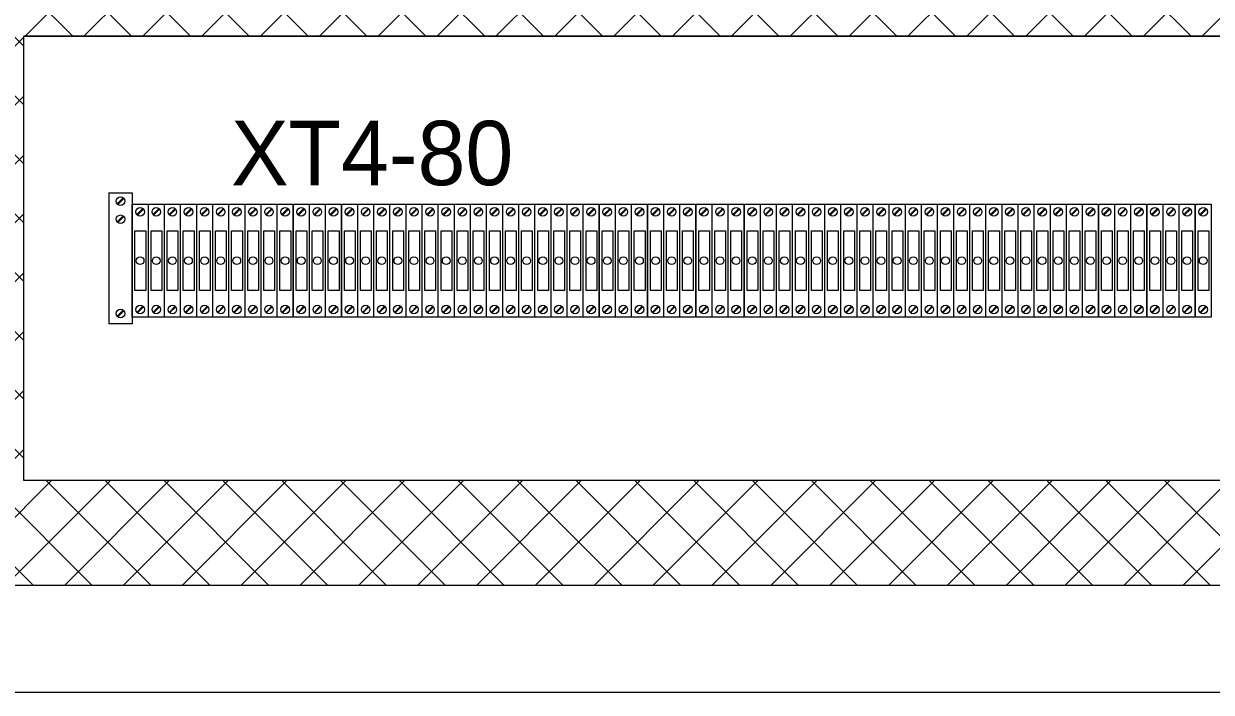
# Model space of a CAD drawing. Header units: millimetres. Extents: x 32626 to 72822, y 60047 to 123188.
# Drawn here: x 33074.3 to 33346, y 69076.9 to 69229.9 of the extents above; entities that cross this region are included whole.
import ezdxf

# ---------------------------------------------------------------- set-up
doc = ezdxf.new("R2010")
doc.units = ezdxf.units.MM
doc.header["$LTSCALE"] = 10
doc.layers.add('1轮廓实线层', color=7, linetype='Continuous', lineweight=18)
doc.layers.add('6文字层', color=3, linetype='Continuous', lineweight=18)
doc.styles.add('样式 1', font='SIMYOU.TTF', dxfattribs={"width": 0.75})

msp = doc.modelspace()

# ---------------------------------------------------------------- hatches: boundary and pattern name
at = {"layer": '1轮廓实线层'}
h = msp.add_hatch(dxfattribs=at)
h.set_pattern_fill('ANSI37', color=256, scale=3, style=0)
h.set_pattern_definition([(45, (1626.673, 2082.644), (-6.7351921, 6.7351921), []), (135, (1626.673, 2082.644), (-6.7351921, -6.7351921), [])])
h.paths.add_polyline_path([(33050.9, 69101.35), (33050.9, 69496.47), (33784.37, 69496.47), (33784.37, 69101.35)])
h.paths.add_polyline_path([(33074.32, 69473.08), (33760.95, 69473.08), (33760.95, 69365.07), (33074.32, 69365.07)], flags=16)
h.paths.add_polyline_path([(33074.3, 69341.07), (33760.97, 69341.07), (33760.97, 69251.07), (33074.3, 69251.07)], flags=16)
h.paths.add_polyline_path([(33074.3, 69227.07), (33760.97, 69227.07), (33760.97, 69125.35), (33074.3, 69125.35)], flags=16)

# ---------------------------------------------------------------- linework, layer by layer
for p, q in [((33520.37, 69227.07), (33074.3, 69227.07)), ((33074.3, 69227.07), (33760.97, 69227.07)), ((33074.3, 69125.35), (33074.3, 69227.07)), ((33760.97, 69125.35), (33074.3, 69125.35)), ((33784.37, 69101.35), (33050.9, 69101.35)), ((33021.63, 69076.91), (33813.63, 69076.91))]:
    msp.add_line(p, q, dxfattribs=at)
at = {"layer": '1轮廓实线层', "lineweight": 13}
for p, q in [((33093.71, 69191.21), (33099.11, 69191.21)), ((33093.71, 69191.21), (33093.71, 69161.21)), ((33095.66, 69188.65), (33097.04, 69190.03)), ((33095.78, 69188.53), (33097.16, 69189.91)), ((33099.11, 69191.21), (33099.11, 69161.21)), ((33099.11, 69188.57), (33102.71, 69188.57)), ((33099.11, 69162.77), (33099.11, 69188.57)), ((33100.16, 69186.23), (33101.54, 69187.61)), ((33100.28, 69186.11), (33101.66, 69187.49)), ((33102.71, 69188.57), (33102.71, 69162.77)), ((33102.8, 69188.57), (33106.4, 69188.57)), ((33102.8, 69162.77), (33102.8, 69188.57)), ((33103.85, 69186.23), (33105.23, 69187.61)), ((33103.97, 69186.11), (33105.35, 69187.49)), ((33106.4, 69188.57), (33106.4, 69162.77)), ((33106.49, 69188.57), (33110.09, 69188.57)), ((33106.49, 69162.77), (33106.49, 69188.57)), ((33107.54, 69186.23), (33108.92, 69187.61)), ((33107.66, 69186.11), (33109.04, 69187.49)), ((33110.09, 69188.57), (33110.09, 69162.77)), ((33110.17, 69188.57), (33113.77, 69188.57)), ((33110.17, 69162.77), (33110.17, 69188.57)), ((33111.22, 69186.23), (33112.6, 69187.61)), ((33111.34, 69186.11), (33112.72, 69187.49)), ((33113.77, 69188.57), (33113.77, 69162.77)), ((33113.86, 69188.57), (33117.46, 69188.57)), ((33113.86, 69162.77), (33113.86, 69188.57)), ((33114.91, 69186.23), (33116.29, 69187.61)), ((33115.03, 69186.11), (33116.41, 69187.49)), ((33117.46, 69188.57), (33117.46, 69162.77)), ((33117.54, 69188.57), (33121.14, 69188.57)), ((33117.54, 69162.77), (33117.54, 69188.57)), ((33118.59, 69186.23), (33119.97, 69187.61)), ((33118.72, 69186.11), (33120.09, 69187.49)), ((33121.14, 69188.57), (33121.14, 69162.77)), ((33121.23, 69188.57), (33124.83, 69188.57)), ((33121.23, 69162.77), (33121.23, 69188.57)), ((33122.28, 69186.23), (33123.66, 69187.61)), ((33122.4, 69186.11), (33123.78, 69187.49)), ((33124.83, 69188.57), (33124.83, 69162.77)), ((33124.92, 69188.57), (33128.52, 69188.57)), ((33124.92, 69162.77), (33124.92, 69188.57)), ((33125.97, 69186.23), (33127.35, 69187.61)), ((33126.09, 69186.11), (33127.47, 69187.49)), ((33128.52, 69188.57), (33128.52, 69162.77)), ((33128.6, 69188.57), (33132.2, 69188.57)), ((33128.6, 69162.77), (33128.6, 69188.57)), ((33129.65, 69186.23), (33131.03, 69187.61)), ((33129.77, 69186.11), (33131.15, 69187.49)), ((33132.2, 69188.57), (33132.2, 69162.77)), ((33132.29, 69188.57), (33135.89, 69188.57)), ((33132.29, 69162.77), (33132.29, 69188.57)), ((33133.34, 69186.23), (33134.72, 69187.61)), ((33133.46, 69186.11), (33134.84, 69187.49)), ((33135.89, 69188.57), (33135.89, 69162.77)), ((33135.97, 69188.57), (33139.57, 69188.57)), ((33135.97, 69162.77), (33135.97, 69188.57)), ((33137.03, 69186.23), (33138.4, 69187.61)), ((33137.15, 69186.11), (33138.52, 69187.49)), ((33139.57, 69188.57), (33139.57, 69162.77)), ((33139.66, 69188.57), (33143.26, 69188.57)), ((33139.66, 69162.77), (33139.66, 69188.57)), ((33140.71, 69186.23), (33142.09, 69187.61)), ((33140.83, 69186.11), (33142.21, 69187.49)), ((33143.26, 69188.57), (33143.26, 69162.77)), ((33143.35, 69188.57), (33146.95, 69188.57)), ((33143.35, 69162.77), (33143.35, 69188.57)), ((33144.4, 69186.23), (33145.78, 69187.61)), ((33144.52, 69186.11), (33145.9, 69187.49)), ((33146.95, 69188.57), (33146.95, 69162.77)), ((33147.03, 69188.57), (33150.63, 69188.57)), ((33147.03, 69162.77), (33147.03, 69188.57)), ((33148.08, 69186.23), (33149.46, 69187.61)), ((33148.2, 69186.11), (33149.58, 69187.49)), ((33150.63, 69188.57), (33150.63, 69162.77)), ((33150.72, 69188.57), (33154.32, 69188.57)), ((33150.72, 69162.77), (33150.72, 69188.57)), ((33151.77, 69186.23), (33153.15, 69187.61)), ((33151.89, 69186.11), (33153.27, 69187.49)), ((33154.32, 69188.57), (33154.32, 69162.77)), ((33154.41, 69188.57), (33158.01, 69188.57)), ((33154.41, 69162.77), (33154.41, 69188.57)), ((33155.46, 69186.23), (33156.83, 69187.61)), ((33155.58, 69186.11), (33156.96, 69187.49)), ((33158.01, 69188.57), (33158.01, 69162.77)), ((33158.09, 69188.57), (33161.69, 69188.57)), ((33158.09, 69162.77), (33158.09, 69188.57)), ((33159.14, 69186.23), (33160.52, 69187.61)), ((33159.26, 69186.11), (33160.64, 69187.49)), ((33161.69, 69188.57), (33161.69, 69162.77)), ((33161.78, 69188.57), (33165.38, 69188.57)), ((33161.78, 69162.77), (33161.78, 69188.57)), ((33162.83, 69186.23), (33164.21, 69187.61)), ((33162.95, 69186.11), (33164.33, 69187.49)), ((33165.38, 69188.57), (33165.38, 69162.77)), ((33165.46, 69188.57), (33169.06, 69188.57)), ((33165.46, 69162.77), (33165.46, 69188.57)), ((33166.51, 69186.23), (33167.89, 69187.61)), ((33166.64, 69186.11), (33168.01, 69187.49)), ((33169.06, 69188.57), (33169.06, 69162.77)), ((33169.15, 69188.57), (33172.75, 69188.57)), ((33169.15, 69162.77), (33169.15, 69188.57)), ((33170.2, 69186.23), (33171.58, 69187.61)), ((33170.32, 69186.11), (33171.7, 69187.49)), ((33172.75, 69188.57), (33172.75, 69162.77)), ((33172.84, 69162.77), (33172.84, 69188.57)), ((33172.84, 69188.57), (33176.44, 69188.57)), ((33172.84, 69162.77), (33172.84, 69188.57)), ((33173.89, 69186.23), (33175.27, 69187.61)), ((33174.01, 69186.11), (33175.39, 69187.49)), ((33176.44, 69188.57), (33176.44, 69162.77)), ((33176.52, 69188.57), (33180.12, 69188.57)), ((33176.52, 69162.77), (33176.52, 69188.57)), ((33177.57, 69186.23), (33178.95, 69187.61)), ((33177.69, 69186.11), (33179.07, 69187.49)), ((33180.12, 69188.57), (33180.12, 69162.77)), ((33180.21, 69188.57), (33183.81, 69188.57)), ((33180.21, 69162.77), (33180.21, 69188.57)), ((33181.26, 69186.23), (33182.64, 69187.61)), ((33181.38, 69186.11), (33182.76, 69187.49)), ((33183.81, 69188.57), (33183.81, 69162.77)), ((33183.89, 69188.57), (33187.49, 69188.57)), ((33183.89, 69162.77), (33183.89, 69188.57)), ((33184.94, 69186.23), (33186.32, 69187.61)), ((33185.07, 69186.11), (33186.44, 69187.49)), ((33187.49, 69188.57), (33187.49, 69162.77)), ((33187.58, 69188.57), (33191.18, 69188.57)), ((33187.58, 69162.77), (33187.58, 69188.57)), ((33188.63, 69186.23), (33190.01, 69187.61)), ((33188.75, 69186.11), (33190.13, 69187.49)), ((33191.18, 69188.57), (33191.18, 69162.77)), ((33191.27, 69188.57), (33194.87, 69188.57)), ((33191.27, 69162.77), (33191.27, 69188.57)), ((33192.32, 69186.23), (33193.7, 69187.61)), ((33192.44, 69186.11), (33193.82, 69187.49)), ((33194.87, 69188.57), (33194.87, 69162.77)), ((33194.95, 69188.57), (33198.55, 69188.57)), ((33194.95, 69162.77), (33194.95, 69188.57)), ((33196, 69186.23), (33197.38, 69187.61)), ((33196.12, 69186.11), (33197.5, 69187.49)), ((33198.55, 69188.57), (33198.55, 69162.77)), ((33198.64, 69188.57), (33202.24, 69188.57)), ((33198.64, 69162.77), (33198.64, 69188.57)), ((33199.69, 69186.23), (33201.07, 69187.61)), ((33199.81, 69186.11), (33201.19, 69187.49)), ((33202.24, 69188.57), (33202.24, 69162.77)), ((33202.32, 69188.57), (33205.92, 69188.57)), ((33202.32, 69162.77), (33202.32, 69188.57)), ((33203.38, 69186.23), (33204.75, 69187.61)), ((33203.5, 69186.11), (33204.88, 69187.49)), ((33205.92, 69188.57), (33205.92, 69162.77)), ((33206.01, 69188.57), (33209.61, 69188.57)), ((33206.01, 69162.77), (33206.01, 69188.57)), ((33207.06, 69186.23), (33208.44, 69187.61)), ((33207.18, 69186.11), (33208.56, 69187.49)), ((33209.61, 69188.57), (33209.61, 69162.77)), ((33209.7, 69188.57), (33213.3, 69188.57)), ((33209.7, 69162.77), (33209.7, 69188.57)), ((33210.75, 69186.23), (33212.13, 69187.61)), ((33210.87, 69186.11), (33212.25, 69187.49)), ((33213.3, 69188.57), (33213.3, 69162.77)), ((33213.38, 69188.57), (33216.98, 69188.57)), ((33213.38, 69162.77), (33213.38, 69188.57)), ((33214.43, 69186.23), (33215.81, 69187.61)), ((33214.55, 69186.11), (33215.93, 69187.49)), ((33216.98, 69188.57), (33216.98, 69162.77)), ((33217.07, 69188.57), (33220.67, 69188.57)), ((33217.07, 69162.77), (33217.07, 69188.57)), ((33218.12, 69186.23), (33219.5, 69187.61)), ((33218.24, 69186.11), (33219.62, 69187.49)), ((33220.67, 69188.57), (33220.67, 69162.77)), ((33220.76, 69188.57), (33224.36, 69188.57)), ((33220.76, 69162.77), (33220.76, 69188.57)), ((33221.81, 69186.23), (33223.18, 69187.61)), ((33221.93, 69186.11), (33223.31, 69187.49)), ((33224.36, 69188.57), (33224.36, 69162.77)), ((33224.44, 69188.57), (33228.04, 69188.57)), ((33224.44, 69162.77), (33224.44, 69188.57)), ((33225.49, 69186.23), (33226.87, 69187.61)), ((33225.61, 69186.11), (33226.99, 69187.49)), ((33228.04, 69188.57), (33228.04, 69162.77)), ((33228.13, 69188.57), (33231.73, 69188.57)), ((33228.13, 69162.77), (33228.13, 69188.57)), ((33229.18, 69186.23), (33230.56, 69187.61)), ((33229.3, 69186.11), (33230.68, 69187.49)), ((33231.73, 69188.57), (33231.73, 69162.77)), ((33231.81, 69188.57), (33235.41, 69188.57)), ((33231.81, 69162.77), (33231.81, 69188.57)), ((33232.86, 69186.23), (33234.24, 69187.61)), ((33232.99, 69186.11), (33234.36, 69187.49)), ((33235.41, 69188.57), (33235.41, 69162.77)), ((33235.5, 69188.57), (33239.1, 69188.57)), ((33235.5, 69162.77), (33235.5, 69188.57)), ((33236.55, 69186.23), (33237.93, 69187.61)), ((33236.67, 69186.11), (33238.05, 69187.49)), ((33239.1, 69188.57), (33239.1, 69162.77)), ((33239.19, 69188.57), (33242.79, 69188.57)), ((33239.19, 69162.77), (33239.19, 69188.57)), ((33240.24, 69186.23), (33241.62, 69187.61)), ((33240.36, 69186.11), (33241.74, 69187.49)), ((33242.79, 69188.57), (33242.79, 69162.77)), ((33242.87, 69188.57), (33246.47, 69188.57)), ((33242.87, 69162.77), (33242.87, 69188.57)), ((33243.92, 69186.23), (33245.3, 69187.61)), ((33244.04, 69186.11), (33245.42, 69187.49)), ((33246.47, 69188.57), (33246.47, 69162.77)), ((33246.56, 69162.77), (33246.56, 69188.57)), ((33246.56, 69188.57), (33250.16, 69188.57)), ((33246.56, 69162.77), (33246.56, 69188.57)), ((33247.61, 69186.23), (33248.99, 69187.61)), ((33247.73, 69186.11), (33249.11, 69187.49)), ((33250.16, 69188.57), (33250.16, 69162.77)), ((33250.24, 69188.57), (33253.84, 69188.57)), ((33250.24, 69162.77), (33250.24, 69188.57)), ((33251.29, 69186.23), (33252.67, 69187.61)), ((33251.42, 69186.11), (33252.79, 69187.49)), ((33253.84, 69188.57), (33253.84, 69162.77)), ((33253.93, 69188.57), (33257.53, 69188.57)), ((33253.93, 69162.77), (33253.93, 69188.57)), ((33254.98, 69186.23), (33256.36, 69187.61)), ((33255.1, 69186.11), (33256.48, 69187.49)), ((33257.53, 69188.57), (33257.53, 69162.77)), ((33257.62, 69188.57), (33261.22, 69188.57)), ((33257.62, 69162.77), (33257.62, 69188.57)), ((33258.67, 69186.23), (33260.05, 69187.61)), ((33258.79, 69186.11), (33260.17, 69187.49)), ((33261.22, 69188.57), (33261.22, 69162.77)), ((33261.3, 69188.57), (33264.9, 69188.57)), ((33261.3, 69162.77), (33261.3, 69188.57)), ((33262.35, 69186.23), (33263.73, 69187.61)), ((33262.47, 69186.11), (33263.85, 69187.49)), ((33264.9, 69188.57), (33264.9, 69162.77)), ((33264.99, 69188.57), (33268.59, 69188.57)), ((33264.99, 69162.77), (33264.99, 69188.57)), ((33266.04, 69186.23), (33267.42, 69187.61)), ((33266.16, 69186.11), (33267.54, 69187.49)), ((33268.59, 69188.57), (33268.59, 69162.77)), ((33268.68, 69188.57), (33272.28, 69188.57)), ((33268.68, 69162.77), (33268.68, 69188.57)), ((33269.73, 69186.23), (33271.1, 69187.61)), ((33269.85, 69186.11), (33271.23, 69187.49)), ((33272.28, 69188.57), (33272.28, 69162.77)), ((33272.36, 69188.57), (33275.96, 69188.57)), ((33272.36, 69162.77), (33272.36, 69188.57)), ((33273.41, 69186.23), (33274.79, 69187.61)), ((33273.53, 69186.11), (33274.91, 69187.49)), ((33275.96, 69188.57), (33275.96, 69162.77)), ((33276.05, 69188.57), (33279.65, 69188.57)), ((33276.05, 69162.77), (33276.05, 69188.57)), ((33277.1, 69186.23), (33278.48, 69187.61)), ((33277.22, 69186.11), (33278.6, 69187.49)), ((33279.65, 69188.57), (33279.65, 69162.77)), ((33279.73, 69188.57), (33283.33, 69188.57)), ((33279.73, 69162.77), (33279.73, 69188.57)), ((33280.78, 69186.23), (33282.16, 69187.61)), ((33280.9, 69186.11), (33282.28, 69187.49)), ((33283.33, 69188.57), (33283.33, 69162.77)), ((33283.42, 69188.57), (33287.02, 69188.57)), ((33283.42, 69162.77), (33283.42, 69188.57)), ((33284.47, 69186.23), (33285.85, 69187.61)), ((33284.59, 69186.11), (33285.97, 69187.49)), ((33287.02, 69188.57), (33287.02, 69162.77)), ((33287.11, 69188.57), (33290.71, 69188.57)), ((33287.11, 69162.77), (33287.11, 69188.57)), ((33288.16, 69186.23), (33289.54, 69187.61)), ((33288.28, 69186.11), (33289.66, 69187.49)), ((33290.71, 69188.57), (33290.71, 69162.77)), ((33290.79, 69188.57), (33294.39, 69188.57)), ((33290.79, 69162.77), (33290.79, 69188.57)), ((33291.84, 69186.23), (33293.22, 69187.61)), ((33291.96, 69186.11), (33293.34, 69187.49)), ((33294.39, 69188.57), (33294.39, 69162.77)), ((33294.48, 69188.57), (33298.08, 69188.57)), ((33294.48, 69162.77), (33294.48, 69188.57)), ((33295.53, 69186.23), (33296.91, 69187.61)), ((33295.65, 69186.11), (33297.03, 69187.49)), ((33298.08, 69188.57), (33298.08, 69162.77)), ((33298.16, 69188.57), (33301.76, 69188.57)), ((33298.16, 69162.77), (33298.16, 69188.57)), ((33299.21, 69186.23), (33300.59, 69187.61)), ((33299.34, 69186.11), (33300.71, 69187.49)), ((33301.76, 69188.57), (33301.76, 69162.77)), ((33301.85, 69188.57), (33305.45, 69188.57)), ((33301.85, 69162.77), (33301.85, 69188.57)), ((33302.9, 69186.23), (33304.28, 69187.61)), ((33303.02, 69186.11), (33304.4, 69187.49)), ((33305.45, 69188.57), (33305.45, 69162.77)), ((33305.54, 69188.57), (33309.14, 69188.57)), ((33305.54, 69162.77), (33305.54, 69188.57)), ((33306.59, 69186.23), (33307.97, 69187.61)), ((33306.71, 69186.11), (33308.09, 69187.49)), ((33309.14, 69188.57), (33309.14, 69162.77)), ((33309.22, 69188.57), (33312.82, 69188.57)), ((33309.22, 69162.77), (33309.22, 69188.57)), ((33310.27, 69186.23), (33311.65, 69187.61)), ((33310.39, 69186.11), (33311.77, 69187.49)), ((33312.82, 69188.57), (33312.82, 69162.77)), ((33312.91, 69188.57), (33316.51, 69188.57)), ((33312.91, 69162.77), (33312.91, 69188.57)), ((33313.96, 69186.23), (33315.34, 69187.61)), ((33314.08, 69186.11), (33315.46, 69187.49)), ((33316.51, 69188.57), (33316.51, 69162.77)), ((33316.59, 69188.57), (33320.19, 69188.57)), ((33316.59, 69162.77), (33316.59, 69188.57)), ((33317.65, 69186.23), (33319.02, 69187.61)), ((33317.77, 69186.11), (33319.14, 69187.49)), ((33320.19, 69188.57), (33320.19, 69162.77)), ((33320.28, 69162.77), (33320.28, 69188.57)), ((33320.28, 69188.57), (33323.88, 69188.57)), ((33320.28, 69162.77), (33320.28, 69188.57)), ((33321.33, 69186.23), (33322.71, 69187.61)), ((33321.45, 69186.11), (33322.83, 69187.49)), ((33323.88, 69188.57), (33323.88, 69162.77)), ((33323.97, 69188.57), (33327.57, 69188.57)), ((33323.97, 69162.77), (33323.97, 69188.57)), ((33325.02, 69186.23), (33326.4, 69187.61)), ((33325.14, 69186.11), (33326.52, 69187.49)), ((33327.57, 69188.57), (33327.57, 69162.77)), ((33327.65, 69188.57), (33331.25, 69188.57)), ((33327.65, 69162.77), (33327.65, 69188.57)), ((33328.7, 69186.23), (33330.08, 69187.61)), ((33328.82, 69186.11), (33330.2, 69187.49)), ((33331.25, 69188.57), (33331.25, 69162.77)), ((33331.34, 69188.57), (33334.94, 69188.57)), ((33331.34, 69162.77), (33331.34, 69188.57)), ((33332.39, 69186.23), (33333.77, 69187.61)), ((33332.51, 69186.11), (33333.89, 69187.49)), ((33334.94, 69188.57), (33334.94, 69162.77)), ((33335.03, 69188.57), (33338.63, 69188.57)), ((33335.03, 69162.77), (33335.03, 69188.57)), ((33336.08, 69186.23), (33337.45, 69187.61)), ((33336.2, 69186.11), (33337.58, 69187.49)), ((33338.63, 69188.57), (33338.63, 69162.77)), ((33338.71, 69188.57), (33342.31, 69188.57)), ((33338.71, 69162.77), (33338.71, 69188.57)), ((33339.76, 69186.23), (33341.14, 69187.61)), ((33339.88, 69186.11), (33341.26, 69187.49)), ((33342.31, 69188.57), (33342.31, 69162.77)), ((33342.4, 69188.57), (33346, 69188.57)), ((33342.4, 69162.77), (33342.4, 69188.57)), ((33343.45, 69186.23), (33344.83, 69187.61)), ((33343.57, 69186.11), (33344.95, 69187.49)), ((33346, 69188.57), (33346, 69162.77)), ((33095.66, 69184.53), (33097.04, 69185.9)), ((33095.78, 69184.4), (33097.16, 69185.78)), ((33095.66, 69162.96), (33097.04, 69164.34)), ((33095.78, 69162.84), (33097.16, 69164.22)), ((33102.71, 69162.77), (33099.11, 69162.77)), ((33100.16, 69163.85), (33101.54, 69165.23)), ((33100.28, 69163.73), (33101.66, 69165.11)), ((33106.4, 69162.77), (33102.8, 69162.77)), ((33103.85, 69163.85), (33105.23, 69165.23)), ((33103.97, 69163.73), (33105.35, 69165.11)), ((33110.09, 69162.77), (33106.49, 69162.77)), ((33107.54, 69163.85), (33108.92, 69165.23)), ((33107.66, 69163.73), (33109.04, 69165.11)), ((33113.77, 69162.77), (33110.17, 69162.77)), ((33111.22, 69163.85), (33112.6, 69165.23)), ((33111.34, 69163.73), (33112.72, 69165.11)), ((33117.46, 69162.77), (33113.86, 69162.77)), ((33114.91, 69163.85), (33116.29, 69165.23)), ((33115.03, 69163.73), (33116.41, 69165.11)), ((33121.14, 69162.77), (33117.54, 69162.77)), ((33118.59, 69163.85), (33119.97, 69165.23)), ((33118.72, 69163.73), (33120.09, 69165.11)), ((33124.83, 69162.77), (33121.23, 69162.77)), ((33122.28, 69163.85), (33123.66, 69165.23)), ((33122.4, 69163.73), (33123.78, 69165.11)), ((33128.52, 69162.77), (33124.92, 69162.77)), ((33125.97, 69163.85), (33127.35, 69165.23)), ((33126.09, 69163.73), (33127.47, 69165.11)), ((33132.2, 69162.77), (33128.6, 69162.77)), ((33129.65, 69163.85), (33131.03, 69165.23)), ((33129.77, 69163.73), (33131.15, 69165.11)), ((33135.89, 69162.77), (33132.29, 69162.77)), ((33133.34, 69163.85), (33134.72, 69165.23)), ((33133.46, 69163.73), (33134.84, 69165.11)), ((33139.57, 69162.77), (33135.97, 69162.77)), ((33137.03, 69163.85), (33138.4, 69165.23)), ((33137.15, 69163.73), (33138.52, 69165.11)), ((33143.26, 69162.77), (33139.66, 69162.77)), ((33140.71, 69163.85), (33142.09, 69165.23)), ((33140.83, 69163.73), (33142.21, 69165.11)), ((33146.95, 69162.77), (33143.35, 69162.77)), ((33144.4, 69163.85), (33145.78, 69165.23)), ((33144.52, 69163.73), (33145.9, 69165.11)), ((33150.63, 69162.77), (33147.03, 69162.77)), ((33148.08, 69163.85), (33149.46, 69165.23)), ((33148.2, 69163.73), (33149.58, 69165.11)), ((33154.32, 69162.77), (33150.72, 69162.77)), ((33151.77, 69163.85), (33153.15, 69165.23)), ((33151.89, 69163.73), (33153.27, 69165.11)), ((33158.01, 69162.77), (33154.41, 69162.77)), ((33155.46, 69163.85), (33156.83, 69165.23)), ((33155.58, 69163.73), (33156.96, 69165.11)), ((33161.69, 69162.77), (33158.09, 69162.77)), ((33159.14, 69163.85), (33160.52, 69165.23)), ((33159.26, 69163.73), (33160.64, 69165.11)), ((33165.38, 69162.77), (33161.78, 69162.77)), ((33162.83, 69163.85), (33164.21, 69165.23)), ((33162.95, 69163.73), (33164.33, 69165.11)), ((33169.06, 69162.77), (33165.46, 69162.77)), ((33166.51, 69163.85), (33167.89, 69165.23)), ((33166.64, 69163.73), (33168.01, 69165.11)), ((33172.75, 69162.77), (33169.15, 69162.77)), ((33170.2, 69163.85), (33171.58, 69165.23)), ((33170.32, 69163.73), (33171.7, 69165.11)), ((33176.44, 69162.77), (33172.84, 69162.77)), ((33173.89, 69163.85), (33175.27, 69165.23)), ((33174.01, 69163.73), (33175.39, 69165.11)), ((33180.12, 69162.77), (33176.52, 69162.77)), ((33177.57, 69163.85), (33178.95, 69165.23)), ((33177.69, 69163.73), (33179.07, 69165.11)), ((33183.81, 69162.77), (33180.21, 69162.77)), ((33181.26, 69163.85), (33182.64, 69165.23)), ((33181.38, 69163.73), (33182.76, 69165.11)), ((33187.49, 69162.77), (33183.89, 69162.77)), ((33184.94, 69163.85), (33186.32, 69165.23)), ((33185.07, 69163.73), (33186.44, 69165.11)), ((33191.18, 69162.77), (33187.58, 69162.77)), ((33188.63, 69163.85), (33190.01, 69165.23)), ((33188.75, 69163.73), (33190.13, 69165.11)), ((33194.87, 69162.77), (33191.27, 69162.77)), ((33192.32, 69163.85), (33193.7, 69165.23)), ((33192.44, 69163.73), (33193.82, 69165.11)), ((33198.55, 69162.77), (33194.95, 69162.77)), ((33196, 69163.85), (33197.38, 69165.23)), ((33196.12, 69163.73), (33197.5, 69165.11)), ((33202.24, 69162.77), (33198.64, 69162.77)), ((33199.69, 69163.85), (33201.07, 69165.23)), ((33199.81, 69163.73), (33201.19, 69165.11)), ((33205.92, 69162.77), (33202.32, 69162.77)), ((33203.38, 69163.85), (33204.75, 69165.23)), ((33203.5, 69163.73), (33204.88, 69165.11)), ((33209.61, 69162.77), (33206.01, 69162.77)), ((33207.06, 69163.85), (33208.44, 69165.23)), ((33207.18, 69163.73), (33208.56, 69165.11)), ((33213.3, 69162.77), (33209.7, 69162.77)), ((33210.75, 69163.85), (33212.13, 69165.23)), ((33210.87, 69163.73), (33212.25, 69165.11)), ((33216.98, 69162.77), (33213.38, 69162.77)), ((33214.43, 69163.85), (33215.81, 69165.23)), ((33214.55, 69163.73), (33215.93, 69165.11)), ((33220.67, 69162.77), (33217.07, 69162.77)), ((33218.12, 69163.85), (33219.5, 69165.23)), ((33218.24, 69163.73), (33219.62, 69165.11)), ((33224.36, 69162.77), (33220.76, 69162.77)), ((33221.81, 69163.85), (33223.18, 69165.23)), ((33221.93, 69163.73), (33223.31, 69165.11)), ((33228.04, 69162.77), (33224.44, 69162.77)), ((33225.49, 69163.85), (33226.87, 69165.23)), ((33225.61, 69163.73), (33226.99, 69165.11)), ((33231.73, 69162.77), (33228.13, 69162.77)), ((33229.18, 69163.85), (33230.56, 69165.23)), ((33229.3, 69163.73), (33230.68, 69165.11)), ((33235.41, 69162.77), (33231.81, 69162.77)), ((33232.86, 69163.85), (33234.24, 69165.23)), ((33232.99, 69163.73), (33234.36, 69165.11)), ((33239.1, 69162.77), (33235.5, 69162.77)), ((33236.55, 69163.85), (33237.93, 69165.23)), ((33236.67, 69163.73), (33238.05, 69165.11)), ((33242.79, 69162.77), (33239.19, 69162.77)), ((33240.24, 69163.85), (33241.62, 69165.23)), ((33240.36, 69163.73), (33241.74, 69165.11)), ((33246.47, 69162.77), (33242.87, 69162.77)), ((33243.92, 69163.85), (33245.3, 69165.23)), ((33244.04, 69163.73), (33245.42, 69165.11)), ((33250.16, 69162.77), (33246.56, 69162.77)), ((33247.61, 69163.85), (33248.99, 69165.23)), ((33247.73, 69163.73), (33249.11, 69165.11)), ((33253.84, 69162.77), (33250.24, 69162.77)), ((33251.29, 69163.85), (33252.67, 69165.23)), ((33251.42, 69163.73), (33252.79, 69165.11)), ((33257.53, 69162.77), (33253.93, 69162.77)), ((33254.98, 69163.85), (33256.36, 69165.23)), ((33255.1, 69163.73), (33256.48, 69165.11)), ((33261.22, 69162.77), (33257.62, 69162.77)), ((33258.67, 69163.85), (33260.05, 69165.23)), ((33258.79, 69163.73), (33260.17, 69165.11)), ((33264.9, 69162.77), (33261.3, 69162.77)), ((33262.35, 69163.85), (33263.73, 69165.23)), ((33262.47, 69163.73), (33263.85, 69165.11)), ((33268.59, 69162.77), (33264.99, 69162.77)), ((33266.04, 69163.85), (33267.42, 69165.23)), ((33266.16, 69163.73), (33267.54, 69165.11)), ((33272.28, 69162.77), (33268.68, 69162.77)), ((33269.73, 69163.85), (33271.1, 69165.23)), ((33269.85, 69163.73), (33271.23, 69165.11)), ((33275.96, 69162.77), (33272.36, 69162.77)), ((33273.41, 69163.85), (33274.79, 69165.23)), ((33273.53, 69163.73), (33274.91, 69165.11)), ((33279.65, 69162.77), (33276.05, 69162.77)), ((33277.1, 69163.85), (33278.48, 69165.23)), ((33277.22, 69163.73), (33278.6, 69165.11)), ((33283.33, 69162.77), (33279.73, 69162.77)), ((33280.78, 69163.85), (33282.16, 69165.23)), ((33280.9, 69163.73), (33282.28, 69165.11)), ((33287.02, 69162.77), (33283.42, 69162.77)), ((33284.47, 69163.85), (33285.85, 69165.23)), ((33284.59, 69163.73), (33285.97, 69165.11)), ((33290.71, 69162.77), (33287.11, 69162.77)), ((33288.16, 69163.85), (33289.54, 69165.23)), ((33288.28, 69163.73), (33289.66, 69165.11)), ((33294.39, 69162.77), (33290.79, 69162.77)), ((33291.84, 69163.85), (33293.22, 69165.23)), ((33291.96, 69163.73), (33293.34, 69165.11)), ((33298.08, 69162.77), (33294.48, 69162.77)), ((33295.53, 69163.85), (33296.91, 69165.23)), ((33295.65, 69163.73), (33297.03, 69165.11)), ((33301.76, 69162.77), (33298.16, 69162.77)), ((33299.21, 69163.85), (33300.59, 69165.23)), ((33299.34, 69163.73), (33300.71, 69165.11)), ((33305.45, 69162.77), (33301.85, 69162.77)), ((33302.9, 69163.85), (33304.28, 69165.23)), ((33303.02, 69163.73), (33304.4, 69165.11)), ((33309.14, 69162.77), (33305.54, 69162.77)), ((33306.59, 69163.85), (33307.97, 69165.23)), ((33306.71, 69163.73), (33308.09, 69165.11)), ((33312.82, 69162.77), (33309.22, 69162.77)), ((33310.27, 69163.85), (33311.65, 69165.23)), ((33310.39, 69163.73), (33311.77, 69165.11)), ((33316.51, 69162.77), (33312.91, 69162.77)), ((33313.96, 69163.85), (33315.34, 69165.23)), ((33314.08, 69163.73), (33315.46, 69165.11)), ((33320.19, 69162.77), (33316.59, 69162.77)), ((33317.65, 69163.85), (33319.02, 69165.23)), ((33317.77, 69163.73), (33319.14, 69165.11)), ((33323.88, 69162.77), (33320.28, 69162.77)), ((33321.33, 69163.85), (33322.71, 69165.23)), ((33321.45, 69163.73), (33322.83, 69165.11)), ((33327.57, 69162.77), (33323.97, 69162.77)), ((33325.02, 69163.85), (33326.4, 69165.23)), ((33325.14, 69163.73), (33326.52, 69165.11)), ((33331.25, 69162.77), (33327.65, 69162.77)), ((33328.7, 69163.85), (33330.08, 69165.23)), ((33328.82, 69163.73), (33330.2, 69165.11)), ((33334.94, 69162.77), (33331.34, 69162.77)), ((33332.39, 69163.85), (33333.77, 69165.23)), ((33332.51, 69163.73), (33333.89, 69165.11)), ((33338.63, 69162.77), (33335.03, 69162.77)), ((33336.08, 69163.85), (33337.45, 69165.23)), ((33336.2, 69163.73), (33337.58, 69165.11)), ((33342.31, 69162.77), (33338.71, 69162.77)), ((33339.76, 69163.85), (33341.14, 69165.23)), ((33339.88, 69163.73), (33341.26, 69165.11)), ((33346, 69162.77), (33342.4, 69162.77)), ((33343.45, 69163.85), (33344.83, 69165.23)), ((33343.57, 69163.73), (33344.95, 69165.11)), ((33099.11, 69161.21), (33093.71, 69161.21))]:
    msp.add_line(p, q, dxfattribs=at)
for points in [[(33099.73, 69182.47), (33102.18, 69182.47), (33102.18, 69168.81), (33099.73, 69168.81)], [(33103.42, 69182.47), (33105.87, 69182.47), (33105.87, 69168.81), (33103.42, 69168.81)], [(33107.11, 69182.47), (33109.55, 69182.47), (33109.55, 69168.81), (33107.11, 69168.81)], [(33110.79, 69182.47), (33113.24, 69182.47), (33113.24, 69168.81), (33110.79, 69168.81)], [(33114.48, 69182.47), (33116.93, 69182.47), (33116.93, 69168.81), (33114.48, 69168.81)], [(33118.17, 69182.47), (33120.61, 69182.47), (33120.61, 69168.81), (33118.17, 69168.81)], [(33121.85, 69182.47), (33124.3, 69182.47), (33124.3, 69168.81), (33121.85, 69168.81)], [(33125.54, 69182.47), (33127.99, 69182.47), (33127.99, 69168.81), (33125.54, 69168.81)], [(33129.22, 69182.47), (33131.67, 69182.47), (33131.67, 69168.81), (33129.22, 69168.81)], [(33132.91, 69182.47), (33135.36, 69182.47), (33135.36, 69168.81), (33132.91, 69168.81)], [(33136.6, 69182.47), (33139.04, 69182.47), (33139.04, 69168.81), (33136.6, 69168.81)], [(33140.28, 69182.47), (33142.73, 69182.47), (33142.73, 69168.81), (33140.28, 69168.81)], [(33143.97, 69182.47), (33146.42, 69182.47), (33146.42, 69168.81), (33143.97, 69168.81)], [(33147.65, 69182.47), (33150.1, 69182.47), (33150.1, 69168.81), (33147.65, 69168.81)], [(33151.34, 69182.47), (33153.79, 69182.47), (33153.79, 69168.81), (33151.34, 69168.81)], [(33155.03, 69182.47), (33157.47, 69182.47), (33157.47, 69168.81), (33155.03, 69168.81)], [(33158.71, 69182.47), (33161.16, 69182.47), (33161.16, 69168.81), (33158.71, 69168.81)], [(33162.4, 69182.47), (33164.85, 69182.47), (33164.85, 69168.81), (33162.4, 69168.81)], [(33166.08, 69182.47), (33168.53, 69182.47), (33168.53, 69168.81), (33166.08, 69168.81)], [(33169.77, 69182.47), (33172.22, 69182.47), (33172.22, 69168.81), (33169.77, 69168.81)], [(33173.46, 69182.47), (33175.91, 69182.47), (33175.91, 69168.81), (33173.46, 69168.81)], [(33177.14, 69182.47), (33179.59, 69182.47), (33179.59, 69168.81), (33177.14, 69168.81)], [(33180.83, 69182.47), (33183.28, 69182.47), (33183.28, 69168.81), (33180.83, 69168.81)], [(33184.52, 69182.47), (33186.96, 69182.47), (33186.96, 69168.81), (33184.52, 69168.81)], [(33188.2, 69182.47), (33190.65, 69182.47), (33190.65, 69168.81), (33188.2, 69168.81)], [(33191.89, 69182.47), (33194.34, 69182.47), (33194.34, 69168.81), (33191.89, 69168.81)], [(33195.57, 69182.47), (33198.02, 69182.47), (33198.02, 69168.81), (33195.57, 69168.81)], [(33199.26, 69182.47), (33201.71, 69182.47), (33201.71, 69168.81), (33199.26, 69168.81)], [(33202.95, 69182.47), (33205.39, 69182.47), (33205.39, 69168.81), (33202.95, 69168.81)], [(33206.63, 69182.47), (33209.08, 69182.47), (33209.08, 69168.81), (33206.63, 69168.81)], [(33210.32, 69182.47), (33212.77, 69182.47), (33212.77, 69168.81), (33210.32, 69168.81)], [(33214, 69182.47), (33216.45, 69182.47), (33216.45, 69168.81), (33214, 69168.81)], [(33217.69, 69182.47), (33220.14, 69182.47), (33220.14, 69168.81), (33217.69, 69168.81)], [(33221.38, 69182.47), (33223.82, 69182.47), (33223.82, 69168.81), (33221.38, 69168.81)], [(33225.06, 69182.47), (33227.51, 69182.47), (33227.51, 69168.81), (33225.06, 69168.81)], [(33228.75, 69182.47), (33231.2, 69182.47), (33231.2, 69168.81), (33228.75, 69168.81)], [(33232.43, 69182.47), (33234.88, 69182.47), (33234.88, 69168.81), (33232.43, 69168.81)], [(33236.12, 69182.47), (33238.57, 69182.47), (33238.57, 69168.81), (33236.12, 69168.81)], [(33239.81, 69182.47), (33242.26, 69182.47), (33242.26, 69168.81), (33239.81, 69168.81)], [(33243.49, 69182.47), (33245.94, 69182.47), (33245.94, 69168.81), (33243.49, 69168.81)], [(33247.18, 69182.47), (33249.63, 69182.47), (33249.63, 69168.81), (33247.18, 69168.81)], [(33250.87, 69182.47), (33253.31, 69182.47), (33253.31, 69168.81), (33250.87, 69168.81)], [(33254.55, 69182.47), (33257, 69182.47), (33257, 69168.81), (33254.55, 69168.81)], [(33258.24, 69182.47), (33260.69, 69182.47), (33260.69, 69168.81), (33258.24, 69168.81)], [(33261.92, 69182.47), (33264.37, 69182.47), (33264.37, 69168.81), (33261.92, 69168.81)], [(33265.61, 69182.47), (33268.06, 69182.47), (33268.06, 69168.81), (33265.61, 69168.81)], [(33269.3, 69182.47), (33271.74, 69182.47), (33271.74, 69168.81), (33269.3, 69168.81)], [(33272.98, 69182.47), (33275.43, 69182.47), (33275.43, 69168.81), (33272.98, 69168.81)], [(33276.67, 69182.47), (33279.12, 69182.47), (33279.12, 69168.81), (33276.67, 69168.81)], [(33280.35, 69182.47), (33282.8, 69182.47), (33282.8, 69168.81), (33280.35, 69168.81)], [(33284.04, 69182.47), (33286.49, 69182.47), (33286.49, 69168.81), (33284.04, 69168.81)], [(33287.73, 69182.47), (33290.17, 69182.47), (33290.17, 69168.81), (33287.73, 69168.81)], [(33291.41, 69182.47), (33293.86, 69182.47), (33293.86, 69168.81), (33291.41, 69168.81)], [(33295.1, 69182.47), (33297.55, 69182.47), (33297.55, 69168.81), (33295.1, 69168.81)], [(33298.78, 69182.47), (33301.23, 69182.47), (33301.23, 69168.81), (33298.78, 69168.81)], [(33302.47, 69182.47), (33304.92, 69182.47), (33304.92, 69168.81), (33302.47, 69168.81)], [(33306.16, 69182.47), (33308.61, 69182.47), (33308.61, 69168.81), (33306.16, 69168.81)], [(33309.84, 69182.47), (33312.29, 69182.47), (33312.29, 69168.81), (33309.84, 69168.81)], [(33313.53, 69182.47), (33315.98, 69182.47), (33315.98, 69168.81), (33313.53, 69168.81)], [(33317.22, 69182.47), (33319.66, 69182.47), (33319.66, 69168.81), (33317.22, 69168.81)], [(33320.9, 69182.47), (33323.35, 69182.47), (33323.35, 69168.81), (33320.9, 69168.81)], [(33324.59, 69182.47), (33327.04, 69182.47), (33327.04, 69168.81), (33324.59, 69168.81)], [(33328.27, 69182.47), (33330.72, 69182.47), (33330.72, 69168.81), (33328.27, 69168.81)], [(33331.96, 69182.47), (33334.41, 69182.47), (33334.41, 69168.81), (33331.96, 69168.81)], [(33335.65, 69182.47), (33338.09, 69182.47), (33338.09, 69168.81), (33335.65, 69168.81)], [(33339.33, 69182.47), (33341.78, 69182.47), (33341.78, 69168.81), (33339.33, 69168.81)], [(33343.02, 69182.47), (33345.47, 69182.47), (33345.47, 69168.81), (33343.02, 69168.81)]]:
    msp.add_lwpolyline(points, close=True, dxfattribs=at)
for centre, radius in [((33096.41, 69189.28), 0.975), ((33100.91, 69186.86), 0.975), ((33104.6, 69186.86), 0.975), ((33108.29, 69186.86), 0.975), ((33111.97, 69186.86), 0.975), ((33115.66, 69186.86), 0.975), ((33119.34, 69186.86), 0.975), ((33123.03, 69186.86), 0.975), ((33126.72, 69186.86), 0.975), ((33130.4, 69186.86), 0.975), ((33134.09, 69186.86), 0.975), ((33137.77, 69186.86), 0.975), ((33141.46, 69186.86), 0.975), ((33145.15, 69186.86), 0.975), ((33148.83, 69186.86), 0.975), ((33152.52, 69186.86), 0.975), ((33156.21, 69186.86), 0.975), ((33159.89, 69186.86), 0.975), ((33163.58, 69186.86), 0.975), ((33167.26, 69186.86), 0.975), ((33170.95, 69186.86), 0.975), ((33174.64, 69186.86), 0.975), ((33178.32, 69186.86), 0.975), ((33182.01, 69186.86), 0.975), ((33185.69, 69186.86), 0.975), ((33189.38, 69186.86), 0.975), ((33193.07, 69186.86), 0.975), ((33196.75, 69186.86), 0.975), ((33200.44, 69186.86), 0.975), ((33204.12, 69186.86), 0.975), ((33207.81, 69186.86), 0.975), ((33211.5, 69186.86), 0.975), ((33215.18, 69186.86), 0.975), ((33218.87, 69186.86), 0.975), ((33222.56, 69186.86), 0.975), ((33226.24, 69186.86), 0.975), ((33229.93, 69186.86), 0.975), ((33233.61, 69186.86), 0.975), ((33237.3, 69186.86), 0.975), ((33240.99, 69186.86), 0.975), ((33244.67, 69186.86), 0.975), ((33248.36, 69186.86), 0.975), ((33252.04, 69186.86), 0.975), ((33255.73, 69186.86), 0.975), ((33259.42, 69186.86), 0.975), ((33263.1, 69186.86), 0.975), ((33266.79, 69186.86), 0.975), ((33270.48, 69186.86), 0.975), ((33274.16, 69186.86), 0.975), ((33277.85, 69186.86), 0.975), ((33281.53, 69186.86), 0.975), ((33285.22, 69186.86), 0.975), ((33288.91, 69186.86), 0.975), ((33292.59, 69186.86), 0.975), ((33296.28, 69186.86), 0.975), ((33299.96, 69186.86), 0.975), ((33303.65, 69186.86), 0.975), ((33307.34, 69186.86), 0.975), ((33311.02, 69186.86), 0.975), ((33314.71, 69186.86), 0.975), ((33318.39, 69186.86), 0.975), ((33322.08, 69186.86), 0.975), ((33325.77, 69186.86), 0.975), ((33329.45, 69186.86), 0.975), ((33333.14, 69186.86), 0.975), ((33336.83, 69186.86), 0.975), ((33340.51, 69186.86), 0.975), ((33344.2, 69186.86), 0.975), ((33096.41, 69185.15), 0.975), ((33100.91, 69175.67), 0.881), ((33104.6, 69175.67), 0.881), ((33108.29, 69175.67), 0.881), ((33111.97, 69175.67), 0.881), ((33115.66, 69175.67), 0.881), ((33119.34, 69175.67), 0.881), ((33123.03, 69175.67), 0.881), ((33126.72, 69175.67), 0.881), ((33130.4, 69175.67), 0.881), ((33134.09, 69175.67), 0.881), ((33137.77, 69175.67), 0.881), ((33141.46, 69175.67), 0.881), ((33145.15, 69175.67), 0.881), ((33148.83, 69175.67), 0.881), ((33152.52, 69175.67), 0.881), ((33156.21, 69175.67), 0.881), ((33159.89, 69175.67), 0.881), ((33163.58, 69175.67), 0.881), ((33167.26, 69175.67), 0.881), ((33170.95, 69175.67), 0.881), ((33174.64, 69175.67), 0.881), ((33178.32, 69175.67), 0.881), ((33182.01, 69175.67), 0.881), ((33185.69, 69175.67), 0.881), ((33189.38, 69175.67), 0.881), ((33193.07, 69175.67), 0.881), ((33196.75, 69175.67), 0.881), ((33200.44, 69175.67), 0.881), ((33204.12, 69175.67), 0.881), ((33207.81, 69175.67), 0.881), ((33211.5, 69175.67), 0.881), ((33215.18, 69175.67), 0.881), ((33218.87, 69175.67), 0.881), ((33222.56, 69175.67), 0.881), ((33226.24, 69175.67), 0.881), ((33229.93, 69175.67), 0.881), ((33233.61, 69175.67), 0.881), ((33237.3, 69175.67), 0.881), ((33240.99, 69175.67), 0.881), ((33244.67, 69175.67), 0.881), ((33248.36, 69175.67), 0.881), ((33252.04, 69175.67), 0.881), ((33255.73, 69175.67), 0.881), ((33259.42, 69175.67), 0.881), ((33263.1, 69175.67), 0.881), ((33266.79, 69175.67), 0.881), ((33270.48, 69175.67), 0.881), ((33274.16, 69175.67), 0.881), ((33277.85, 69175.67), 0.881), ((33281.53, 69175.67), 0.881), ((33285.22, 69175.67), 0.881), ((33288.91, 69175.67), 0.881), ((33292.59, 69175.67), 0.881), ((33296.28, 69175.67), 0.881), ((33299.96, 69175.67), 0.881), ((33303.65, 69175.67), 0.881), ((33307.34, 69175.67), 0.881), ((33311.02, 69175.67), 0.881), ((33314.71, 69175.67), 0.881), ((33318.39, 69175.67), 0.881), ((33322.08, 69175.67), 0.881), ((33325.77, 69175.67), 0.881), ((33329.45, 69175.67), 0.881), ((33333.14, 69175.67), 0.881), ((33336.83, 69175.67), 0.881), ((33340.51, 69175.67), 0.881), ((33344.2, 69175.67), 0.881), ((33100.91, 69164.48), 0.975), ((33104.6, 69164.48), 0.975), ((33108.29, 69164.48), 0.975), ((33111.97, 69164.48), 0.975), ((33115.66, 69164.48), 0.975), ((33119.34, 69164.48), 0.975), ((33123.03, 69164.48), 0.975), ((33126.72, 69164.48), 0.975), ((33130.4, 69164.48), 0.975), ((33134.09, 69164.48), 0.975), ((33137.77, 69164.48), 0.975), ((33141.46, 69164.48), 0.975), ((33145.15, 69164.48), 0.975), ((33148.83, 69164.48), 0.975), ((33152.52, 69164.48), 0.975), ((33156.21, 69164.48), 0.975), ((33159.89, 69164.48), 0.975), ((33163.58, 69164.48), 0.975), ((33167.26, 69164.48), 0.975), ((33170.95, 69164.48), 0.975), ((33174.64, 69164.48), 0.975), ((33178.32, 69164.48), 0.975), ((33182.01, 69164.48), 0.975), ((33185.69, 69164.48), 0.975), ((33189.38, 69164.48), 0.975), ((33193.07, 69164.48), 0.975), ((33196.75, 69164.48), 0.975), ((33200.44, 69164.48), 0.975), ((33204.12, 69164.48), 0.975), ((33207.81, 69164.48), 0.975), ((33211.5, 69164.48), 0.975), ((33215.18, 69164.48), 0.975), ((33218.87, 69164.48), 0.975), ((33222.56, 69164.48), 0.975), ((33226.24, 69164.48), 0.975), ((33229.93, 69164.48), 0.975), ((33233.61, 69164.48), 0.975), ((33237.3, 69164.48), 0.975), ((33240.99, 69164.48), 0.975), ((33244.67, 69164.48), 0.975), ((33248.36, 69164.48), 0.975), ((33252.04, 69164.48), 0.975), ((33255.73, 69164.48), 0.975), ((33259.42, 69164.48), 0.975), ((33263.1, 69164.48), 0.975), ((33266.79, 69164.48), 0.975), ((33270.48, 69164.48), 0.975), ((33274.16, 69164.48), 0.975), ((33277.85, 69164.48), 0.975), ((33281.53, 69164.48), 0.975), ((33285.22, 69164.48), 0.975), ((33288.91, 69164.48), 0.975), ((33292.59, 69164.48), 0.975), ((33296.28, 69164.48), 0.975), ((33299.96, 69164.48), 0.975), ((33303.65, 69164.48), 0.975), ((33307.34, 69164.48), 0.975), ((33311.02, 69164.48), 0.975), ((33314.71, 69164.48), 0.975), ((33318.39, 69164.48), 0.975), ((33322.08, 69164.48), 0.975), ((33325.77, 69164.48), 0.975), ((33329.45, 69164.48), 0.975), ((33333.14, 69164.48), 0.975), ((33336.83, 69164.48), 0.975), ((33340.51, 69164.48), 0.975), ((33344.2, 69164.48), 0.975), ((33096.41, 69163.59), 0.975)]:
    msp.add_circle(centre, radius, dxfattribs=at)

# ---------------------------------------------------------------- texts
at = {"layer": '6文字层', "style": '样式 1'}
msp.add_text('XT4-80', height=14.725, dxfattribs=at).set_placement((33121.73, 69192.95))

doc.saveas('drawing.dxf')
